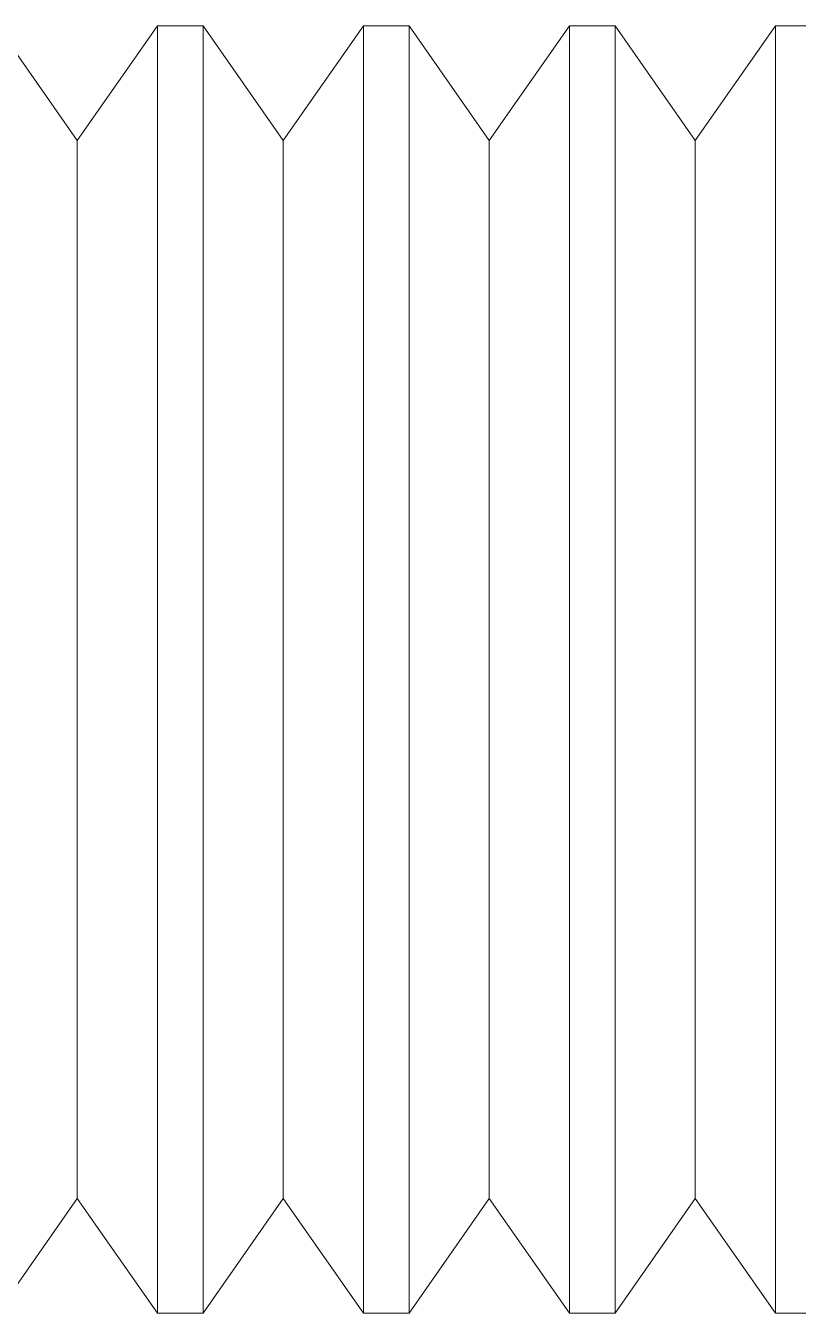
# Model space of a CAD drawing. Header units: millimetres. Extents: x 27500 to 33280, y -10980 to 420.
# Drawn here: x 28978.5 to 28981.5, y -6141.5 to -6136.5 of the extents above; entities that cross this region are included whole.
import ezdxf

# ---------------------------------------------------------------- set-up
doc = ezdxf.new("R2010")
doc.units = ezdxf.units.MM
doc.layers.add('CQEN_DETAIL', color=7, linetype='Continuous', lineweight=5, true_color=0x464d50)
doc.layers.add('LAYOUT_PARAMETERS', color=7, linetype='Continuous', plot=False)
doc.styles.add('LAYOUT_CONTACTOR_ARIAL', font='arial.ttf')
doc.styles.get("Standard").update_dxf_attribs({"font": 'arial.ttf'})

# ---------------------------------------------------------------- blocks, each defined once
blk = doc.blocks.new('SX_DYN_PLASTRON_KIT_G001')
at = {"layer": 'CQEN_DETAIL'}
for p, q in [((-14.0467, 76.055), (-14.3583, 76.5)), ((-14.0467, 76.055), (-13.7351, 76.5)), ((-13.7351, 76.5), (-13.5583, 76.5)), ((-13.2467, 76.055), (-13.5583, 76.5)), ((-13.2467, 76.055), (-12.9351, 76.5)), ((-12.9351, 76.5), (-12.7583, 76.5)), ((-12.4467, 76.055), (-12.7583, 76.5)), ((-12.4467, 76.055), (-12.1351, 76.5)), ((-12.1351, 76.5), (-11.9583, 76.5)), ((-11.6467, 76.055), (-11.9583, 76.5)), ((-11.6467, 76.055), (-11.3351, 76.5)), ((-11.3351, 76.5), (-11.1583, 76.5)), ((-14.0467, 71.945), (-14.3583, 71.5)), ((-14.0467, 71.945), (-13.7351, 71.5)), ((-13.2467, 71.945), (-13.5583, 71.5)), ((-13.2467, 71.945), (-12.9351, 71.5)), ((-12.4467, 71.945), (-12.7583, 71.5)), ((-12.4467, 71.945), (-12.1351, 71.5)), ((-11.6467, 71.945), (-11.9583, 71.5)), ((-11.6467, 71.945), (-11.3351, 71.5)), ((-13.7351, 71.5), (-13.5583, 71.5)), ((-12.9351, 71.5), (-12.7583, 71.5)), ((-12.1351, 71.5), (-11.9583, 71.5)), ((-11.3351, 71.5), (-11.1583, 71.5))]:
    blk.add_line(p, q, dxfattribs=at)
for points in [[(-13.7351, 76.5), (-13.7351, 76.4972), (-13.7351, 76.4945), (-13.7351, 76.4917), (-13.7351, 76.489), (-13.7351, 76.4862), (-13.7351, 76.4819), (-13.7351, 76.4737), (-13.7351, 76.4655), (-13.7351, 76.4573), (-13.7351, 76.4491), (-13.7351, 76.4408), (-13.7351, 76.4296), (-13.7351, 76.416), (-13.7351, 76.4024), (-13.7351, 76.3888), (-13.7351, 76.3752), (-13.7351, 76.3616), (-13.7351, 76.3436), (-13.7351, 76.3248), (-13.7351, 76.3061), (-13.7351, 76.2873), (-13.7351, 76.2685), (-13.7351, 76.249), (-13.7351, 76.2253), (-13.7351, 76.2016), (-13.7351, 76.1778), (-13.7351, 76.1541), (-13.7351, 76.1304), (-13.7351, 76.1046), (-13.7351, 76.0763), (-13.7351, 76.0479), (-13.7351, 76.0195), (-13.7351, 75.9911), (-13.7351, 75.9627), (-13.7351, 75.9312), (-13.7351, 75.8985), (-13.7351, 75.8658), (-13.7351, 75.8332), (-13.7351, 75.8005), (-13.7351, 75.7678), (-13.7351, 75.7312), (-13.7351, 75.6946), (-13.7351, 75.658), (-13.7351, 75.6214), (-13.7351, 75.5849), (-13.7351, 75.5473), (-13.7351, 75.5073), (-13.7351, 75.4673), (-13.7351, 75.4273), (-13.7351, 75.3872), (-13.7351, 75.3472), (-13.7351, 75.3055), (-13.7351, 75.2626), (-13.7351, 75.2197), (-13.7351, 75.1767), (-13.7351, 75.1338), (-13.7351, 75.0908), (-13.7351, 75.0459), (-13.7351, 75.0005), (-13.7351, 74.9552), (-13.7351, 74.9099), (-13.7351, 74.8645), (-13.7351, 74.819), (-13.7351, 74.7718), (-13.7351, 74.7247), (-13.7351, 74.6775), (-13.7351, 74.6304), (-13.7351, 74.5832), (-13.7351, 74.5356), (-13.7351, 74.4872), (-13.7351, 74.4388), (-13.7351, 74.3905), (-13.7351, 74.3421), (-13.7351, 74.2937), (-13.7351, 74.2449), (-13.7351, 74.1959), (-13.7351, 74.147), (-13.7351, 74.098), (-13.7351, 74.049), (-13.7351, 74)], [(-13.5583, 76.5), (-13.5583, 76.4972), (-13.5583, 76.4945), (-13.5583, 76.4917), (-13.5583, 76.489), (-13.5583, 76.4862), (-13.5583, 76.4819), (-13.5583, 76.4737), (-13.5583, 76.4655), (-13.5583, 76.4573), (-13.5583, 76.4491), (-13.5583, 76.4408), (-13.5583, 76.4296), (-13.5583, 76.416), (-13.5583, 76.4024), (-13.5583, 76.3888), (-13.5583, 76.3752), (-13.5583, 76.3616), (-13.5583, 76.3436), (-13.5583, 76.3248), (-13.5583, 76.3061), (-13.5583, 76.2873), (-13.5583, 76.2685), (-13.5583, 76.249), (-13.5583, 76.2253), (-13.5583, 76.2016), (-13.5583, 76.1778), (-13.5583, 76.1541), (-13.5583, 76.1304), (-13.5583, 76.1046), (-13.5583, 76.0763), (-13.5583, 76.0479), (-13.5583, 76.0195), (-13.5583, 75.9911), (-13.5583, 75.9627), (-13.5583, 75.9312), (-13.5583, 75.8985), (-13.5583, 75.8658), (-13.5583, 75.8332), (-13.5583, 75.8005), (-13.5583, 75.7678), (-13.5583, 75.7312), (-13.5583, 75.6946), (-13.5583, 75.658), (-13.5583, 75.6214), (-13.5583, 75.5849), (-13.5583, 75.5473), (-13.5583, 75.5073), (-13.5583, 75.4673), (-13.5583, 75.4273), (-13.5583, 75.3872), (-13.5583, 75.3472), (-13.5583, 75.3055), (-13.5583, 75.2626), (-13.5583, 75.2197), (-13.5583, 75.1767), (-13.5583, 75.1338), (-13.5583, 75.0908), (-13.5583, 75.0459), (-13.5583, 75.0005), (-13.5583, 74.9552), (-13.5583, 74.9099), (-13.5583, 74.8645), (-13.5583, 74.819), (-13.5583, 74.7718), (-13.5583, 74.7247), (-13.5583, 74.6775), (-13.5583, 74.6304), (-13.5583, 74.5832), (-13.5583, 74.5356), (-13.5583, 74.4872), (-13.5583, 74.4388), (-13.5583, 74.3905), (-13.5583, 74.3421), (-13.5583, 74.2937), (-13.5583, 74.2449), (-13.5583, 74.1959), (-13.5583, 74.147), (-13.5583, 74.098), (-13.5583, 74.049), (-13.5583, 74)], [(-12.9351, 76.5), (-12.9351, 76.4972), (-12.9351, 76.4945), (-12.9351, 76.4917), (-12.9351, 76.489), (-12.9351, 76.4862), (-12.9351, 76.4819), (-12.9351, 76.4737), (-12.9351, 76.4655), (-12.9351, 76.4573), (-12.9351, 76.4491), (-12.9351, 76.4408), (-12.9351, 76.4296), (-12.9351, 76.416), (-12.9351, 76.4024), (-12.9351, 76.3888), (-12.9351, 76.3752), (-12.9351, 76.3616), (-12.9351, 76.3436), (-12.9351, 76.3248), (-12.9351, 76.3061), (-12.9351, 76.2873), (-12.9351, 76.2685), (-12.9351, 76.249), (-12.9351, 76.2253), (-12.9351, 76.2016), (-12.9351, 76.1778), (-12.9351, 76.1541), (-12.9351, 76.1304), (-12.9351, 76.1046), (-12.9351, 76.0763), (-12.9351, 76.0479), (-12.9351, 76.0195), (-12.9351, 75.9911), (-12.9351, 75.9627), (-12.9351, 75.9312), (-12.9351, 75.8985), (-12.9351, 75.8658), (-12.9351, 75.8332), (-12.9351, 75.8005), (-12.9351, 75.7678), (-12.9351, 75.7312), (-12.9351, 75.6946), (-12.9351, 75.658), (-12.9351, 75.6214), (-12.9351, 75.5849), (-12.9351, 75.5473), (-12.9351, 75.5073), (-12.9351, 75.4673), (-12.9351, 75.4273), (-12.9351, 75.3872), (-12.9351, 75.3472), (-12.9351, 75.3055), (-12.9351, 75.2626), (-12.9351, 75.2197), (-12.9351, 75.1767), (-12.9351, 75.1338), (-12.9351, 75.0908), (-12.9351, 75.0459), (-12.9351, 75.0005), (-12.9351, 74.9552), (-12.9351, 74.9099), (-12.9351, 74.8645), (-12.9351, 74.819), (-12.9351, 74.7718), (-12.9351, 74.7247), (-12.9351, 74.6775), (-12.9351, 74.6304), (-12.9351, 74.5832), (-12.9351, 74.5356), (-12.9351, 74.4872), (-12.9351, 74.4388), (-12.9351, 74.3905), (-12.9351, 74.3421), (-12.9351, 74.2937), (-12.9351, 74.2449), (-12.9351, 74.1959), (-12.9351, 74.147), (-12.9351, 74.098), (-12.9351, 74.049), (-12.9351, 74)], [(-12.7583, 76.5), (-12.7583, 76.4972), (-12.7583, 76.4945), (-12.7583, 76.4917), (-12.7583, 76.489), (-12.7583, 76.4862), (-12.7583, 76.4819), (-12.7583, 76.4737), (-12.7583, 76.4655), (-12.7583, 76.4573), (-12.7583, 76.4491), (-12.7583, 76.4408), (-12.7583, 76.4296), (-12.7583, 76.416), (-12.7583, 76.4024), (-12.7583, 76.3888), (-12.7583, 76.3752), (-12.7583, 76.3616), (-12.7583, 76.3436), (-12.7583, 76.3248), (-12.7583, 76.3061), (-12.7583, 76.2873), (-12.7583, 76.2685), (-12.7583, 76.249), (-12.7583, 76.2253), (-12.7583, 76.2016), (-12.7583, 76.1778), (-12.7583, 76.1541), (-12.7583, 76.1304), (-12.7583, 76.1046), (-12.7583, 76.0763), (-12.7583, 76.0479), (-12.7583, 76.0195), (-12.7583, 75.9911), (-12.7583, 75.9627), (-12.7583, 75.9312), (-12.7583, 75.8985), (-12.7583, 75.8658), (-12.7583, 75.8332), (-12.7583, 75.8005), (-12.7583, 75.7678), (-12.7583, 75.7312), (-12.7583, 75.6946), (-12.7583, 75.658), (-12.7583, 75.6214), (-12.7583, 75.5849), (-12.7583, 75.5473), (-12.7583, 75.5073), (-12.7583, 75.4673), (-12.7583, 75.4273), (-12.7583, 75.3872), (-12.7583, 75.3472), (-12.7583, 75.3055), (-12.7583, 75.2626), (-12.7583, 75.2197), (-12.7583, 75.1767), (-12.7583, 75.1338), (-12.7583, 75.0908), (-12.7583, 75.0459), (-12.7583, 75.0005), (-12.7583, 74.9552), (-12.7583, 74.9099), (-12.7583, 74.8645), (-12.7583, 74.819), (-12.7583, 74.7718), (-12.7583, 74.7247), (-12.7583, 74.6775), (-12.7583, 74.6304), (-12.7583, 74.5832), (-12.7583, 74.5356), (-12.7583, 74.4872), (-12.7583, 74.4388), (-12.7583, 74.3905), (-12.7583, 74.3421), (-12.7583, 74.2937), (-12.7583, 74.2449), (-12.7583, 74.1959), (-12.7583, 74.147), (-12.7583, 74.098), (-12.7583, 74.049), (-12.7583, 74)], [(-12.1351, 76.5), (-12.1351, 76.4972), (-12.1351, 76.4945), (-12.1351, 76.4917), (-12.1351, 76.489), (-12.1351, 76.4862), (-12.1351, 76.4819), (-12.1351, 76.4737), (-12.1351, 76.4655), (-12.1351, 76.4573), (-12.1351, 76.4491), (-12.1351, 76.4408), (-12.1351, 76.4296), (-12.1351, 76.416), (-12.1351, 76.4024), (-12.1351, 76.3888), (-12.1351, 76.3752), (-12.1351, 76.3616), (-12.1351, 76.3436), (-12.1351, 76.3248), (-12.1351, 76.3061), (-12.1351, 76.2873), (-12.1351, 76.2685), (-12.1351, 76.249), (-12.1351, 76.2253), (-12.1351, 76.2016), (-12.1351, 76.1778), (-12.1351, 76.1541), (-12.1351, 76.1304), (-12.1351, 76.1046), (-12.1351, 76.0763), (-12.1351, 76.0479), (-12.1351, 76.0195), (-12.1351, 75.9911), (-12.1351, 75.9627), (-12.1351, 75.9312), (-12.1351, 75.8985), (-12.1351, 75.8658), (-12.1351, 75.8332), (-12.1351, 75.8005), (-12.1351, 75.7678), (-12.1351, 75.7312), (-12.1351, 75.6946), (-12.1351, 75.658), (-12.1351, 75.6214), (-12.1351, 75.5849), (-12.1351, 75.5473), (-12.1351, 75.5073), (-12.1351, 75.4673), (-12.1351, 75.4273), (-12.1351, 75.3872), (-12.1351, 75.3472), (-12.1351, 75.3055), (-12.1351, 75.2626), (-12.1351, 75.2197), (-12.1351, 75.1767), (-12.1351, 75.1338), (-12.1351, 75.0908), (-12.1351, 75.0459), (-12.1351, 75.0005), (-12.1351, 74.9552), (-12.1351, 74.9099), (-12.1351, 74.8645), (-12.1351, 74.819), (-12.1351, 74.7718), (-12.1351, 74.7247), (-12.1351, 74.6775), (-12.1351, 74.6304), (-12.1351, 74.5832), (-12.1351, 74.5356), (-12.1351, 74.4872), (-12.1351, 74.4388), (-12.1351, 74.3905), (-12.1351, 74.3421), (-12.1351, 74.2937), (-12.1351, 74.2449), (-12.1351, 74.1959), (-12.1351, 74.147), (-12.1351, 74.098), (-12.1351, 74.049), (-12.1351, 74)], [(-11.9583, 76.5), (-11.9583, 76.4972), (-11.9583, 76.4945), (-11.9583, 76.4917), (-11.9583, 76.489), (-11.9583, 76.4862), (-11.9583, 76.4819), (-11.9583, 76.4737), (-11.9583, 76.4655), (-11.9583, 76.4573), (-11.9583, 76.4491), (-11.9583, 76.4408), (-11.9583, 76.4296), (-11.9583, 76.416), (-11.9583, 76.4024), (-11.9583, 76.3888), (-11.9583, 76.3752), (-11.9583, 76.3616), (-11.9583, 76.3436), (-11.9583, 76.3248), (-11.9583, 76.3061), (-11.9583, 76.2873), (-11.9583, 76.2685), (-11.9583, 76.249), (-11.9583, 76.2253), (-11.9583, 76.2016), (-11.9583, 76.1778), (-11.9583, 76.1541), (-11.9583, 76.1304), (-11.9583, 76.1046), (-11.9583, 76.0763), (-11.9583, 76.0479), (-11.9583, 76.0195), (-11.9583, 75.9911), (-11.9583, 75.9627), (-11.9583, 75.9312), (-11.9583, 75.8985), (-11.9583, 75.8658), (-11.9583, 75.8332), (-11.9583, 75.8005), (-11.9583, 75.7678), (-11.9583, 75.7312), (-11.9583, 75.6946), (-11.9583, 75.658), (-11.9583, 75.6214), (-11.9583, 75.5849), (-11.9583, 75.5473), (-11.9583, 75.5073), (-11.9583, 75.4673), (-11.9583, 75.4273), (-11.9583, 75.3872), (-11.9583, 75.3472), (-11.9583, 75.3055), (-11.9583, 75.2626), (-11.9583, 75.2197), (-11.9583, 75.1767), (-11.9583, 75.1338), (-11.9583, 75.0908), (-11.9583, 75.0459), (-11.9583, 75.0005), (-11.9583, 74.9552), (-11.9583, 74.9099), (-11.9583, 74.8645), (-11.9583, 74.819), (-11.9583, 74.7718), (-11.9583, 74.7247), (-11.9583, 74.6775), (-11.9583, 74.6304), (-11.9583, 74.5832), (-11.9583, 74.5356), (-11.9583, 74.4872), (-11.9583, 74.4388), (-11.9583, 74.3905), (-11.9583, 74.3421), (-11.9583, 74.2937), (-11.9583, 74.2449), (-11.9583, 74.1959), (-11.9583, 74.147), (-11.9583, 74.098), (-11.9583, 74.049), (-11.9583, 74)], [(-11.3351, 76.5), (-11.3351, 76.4972), (-11.3351, 76.4945), (-11.3351, 76.4917), (-11.3351, 76.489), (-11.3351, 76.4862), (-11.3351, 76.4819), (-11.3351, 76.4737), (-11.3351, 76.4655), (-11.3351, 76.4573), (-11.3351, 76.4491), (-11.3351, 76.4408), (-11.3351, 76.4296), (-11.3351, 76.416), (-11.3351, 76.4024), (-11.3351, 76.3888), (-11.3351, 76.3752), (-11.3351, 76.3616), (-11.3351, 76.3436), (-11.3351, 76.3248), (-11.3351, 76.3061), (-11.3351, 76.2873), (-11.3351, 76.2685), (-11.3351, 76.249), (-11.3351, 76.2253), (-11.3351, 76.2016), (-11.3351, 76.1778), (-11.3351, 76.1541), (-11.3351, 76.1304), (-11.3351, 76.1046), (-11.3351, 76.0763), (-11.3351, 76.0479), (-11.3351, 76.0195), (-11.3351, 75.9911), (-11.3351, 75.9627), (-11.3351, 75.9312), (-11.3351, 75.8985), (-11.3351, 75.8658), (-11.3351, 75.8332), (-11.3351, 75.8005), (-11.3351, 75.7678), (-11.3351, 75.7312), (-11.3351, 75.6946), (-11.3351, 75.658), (-11.3351, 75.6214), (-11.3351, 75.5849), (-11.3351, 75.5473), (-11.3351, 75.5073), (-11.3351, 75.4673), (-11.3351, 75.4273), (-11.3351, 75.3872), (-11.3351, 75.3472), (-11.3351, 75.3055), (-11.3351, 75.2626), (-11.3351, 75.2197), (-11.3351, 75.1767), (-11.3351, 75.1338), (-11.3351, 75.0908), (-11.3351, 75.0459), (-11.3351, 75.0005), (-11.3351, 74.9552), (-11.3351, 74.9099), (-11.3351, 74.8645), (-11.3351, 74.819), (-11.3351, 74.7718), (-11.3351, 74.7247), (-11.3351, 74.6775), (-11.3351, 74.6304), (-11.3351, 74.5832), (-11.3351, 74.5356), (-11.3351, 74.4872), (-11.3351, 74.4388), (-11.3351, 74.3905), (-11.3351, 74.3421), (-11.3351, 74.2937), (-11.3351, 74.2449), (-11.3351, 74.1959), (-11.3351, 74.147), (-11.3351, 74.098), (-11.3351, 74.049), (-11.3351, 74)], [(-14.0467, 76.055), (-14.0467, 76.046), (-14.0467, 76.037), (-14.0467, 76.028), (-14.0467, 76.0189), (-14.0467, 76.0099), (-14.0467, 75.9959), (-14.0467, 75.9693), (-14.0467, 75.9427), (-14.0467, 75.9161), (-14.0467, 75.8895), (-14.0467, 75.8629), (-14.0467, 75.827), (-14.0467, 75.7842), (-14.0467, 75.7413), (-14.0467, 75.6985), (-14.0467, 75.6556), (-14.0467, 75.6128), (-14.0467, 75.5579), (-14.0467, 75.5009), (-14.0467, 75.444), (-14.0467, 75.387), (-14.0467, 75.3301), (-14.0467, 75.2715), (-14.0467, 75.2033), (-14.0467, 75.1352), (-14.0467, 75.067), (-14.0467, 74.9988), (-14.0467, 74.9306), (-14.0467, 74.8591), (-14.0467, 74.783), (-14.0467, 74.707), (-14.0467, 74.631), (-14.0467, 74.555), (-14.0467, 74.479), (-14.0467, 74.4001), (-14.0467, 74.3201), (-14.0467, 74.2401), (-14.0467, 74.16), (-14.0467, 74.08), (-14.0467, 74), (-14.0467, 73.92), (-14.0467, 73.84), (-14.0467, 73.7599), (-14.0467, 73.6799), (-14.0467, 73.5999), (-14.0467, 73.521), (-14.0467, 73.445), (-14.0467, 73.369), (-14.0467, 73.293), (-14.0467, 73.217), (-14.0467, 73.1409), (-14.0467, 73.0694), (-14.0467, 73.0012), (-14.0467, 72.933), (-14.0467, 72.8648), (-14.0467, 72.7967), (-14.0467, 72.7285), (-14.0467, 72.6699), (-14.0467, 72.613), (-14.0467, 72.556), (-14.0467, 72.4991), (-14.0467, 72.4421), (-14.0467, 72.3872), (-14.0467, 72.3444), (-14.0467, 72.3015), (-14.0467, 72.2587), (-14.0467, 72.2158), (-14.0467, 72.173), (-14.0467, 72.1371), (-14.0467, 72.1105), (-14.0467, 72.0839), (-14.0467, 72.0573), (-14.0467, 72.0307), (-14.0467, 72.0041), (-14.0467, 71.9901), (-14.0467, 71.9811), (-14.0467, 71.972), (-14.0467, 71.963), (-14.0467, 71.954), (-14.0467, 71.945)], [(-13.2467, 76.055), (-13.2467, 76.046), (-13.2467, 76.037), (-13.2467, 76.028), (-13.2467, 76.0189), (-13.2467, 76.0099), (-13.2467, 75.9959), (-13.2467, 75.9693), (-13.2467, 75.9427), (-13.2467, 75.9161), (-13.2467, 75.8895), (-13.2467, 75.8629), (-13.2467, 75.827), (-13.2467, 75.7842), (-13.2467, 75.7413), (-13.2467, 75.6985), (-13.2467, 75.6556), (-13.2467, 75.6128), (-13.2467, 75.5579), (-13.2467, 75.5009), (-13.2467, 75.444), (-13.2467, 75.387), (-13.2467, 75.3301), (-13.2467, 75.2715), (-13.2467, 75.2033), (-13.2467, 75.1352), (-13.2467, 75.067), (-13.2467, 74.9988), (-13.2467, 74.9306), (-13.2467, 74.8591), (-13.2467, 74.783), (-13.2467, 74.707), (-13.2467, 74.631), (-13.2467, 74.555), (-13.2467, 74.479), (-13.2467, 74.4001), (-13.2467, 74.3201), (-13.2467, 74.2401), (-13.2467, 74.16), (-13.2467, 74.08), (-13.2467, 74), (-13.2467, 73.92), (-13.2467, 73.84), (-13.2467, 73.7599), (-13.2467, 73.6799), (-13.2467, 73.5999), (-13.2467, 73.521), (-13.2467, 73.445), (-13.2467, 73.369), (-13.2467, 73.293), (-13.2467, 73.217), (-13.2467, 73.1409), (-13.2467, 73.0694), (-13.2467, 73.0012), (-13.2467, 72.933), (-13.2467, 72.8648), (-13.2467, 72.7967), (-13.2467, 72.7285), (-13.2467, 72.6699), (-13.2467, 72.613), (-13.2467, 72.556), (-13.2467, 72.4991), (-13.2467, 72.4421), (-13.2467, 72.3872), (-13.2467, 72.3444), (-13.2467, 72.3015), (-13.2467, 72.2587), (-13.2467, 72.2158), (-13.2467, 72.173), (-13.2467, 72.1371), (-13.2467, 72.1105), (-13.2467, 72.0839), (-13.2467, 72.0573), (-13.2467, 72.0307), (-13.2467, 72.0041), (-13.2467, 71.9901), (-13.2467, 71.9811), (-13.2467, 71.972), (-13.2467, 71.963), (-13.2467, 71.954), (-13.2467, 71.945)], [(-12.4467, 76.055), (-12.4467, 76.046), (-12.4467, 76.037), (-12.4467, 76.028), (-12.4467, 76.0189), (-12.4467, 76.0099), (-12.4467, 75.9959), (-12.4467, 75.9693), (-12.4467, 75.9427), (-12.4467, 75.9161), (-12.4467, 75.8895), (-12.4467, 75.8629), (-12.4467, 75.827), (-12.4467, 75.7842), (-12.4467, 75.7413), (-12.4467, 75.6985), (-12.4467, 75.6556), (-12.4467, 75.6128), (-12.4467, 75.5579), (-12.4467, 75.5009), (-12.4467, 75.444), (-12.4467, 75.387), (-12.4467, 75.3301), (-12.4467, 75.2715), (-12.4467, 75.2033), (-12.4467, 75.1352), (-12.4467, 75.067), (-12.4467, 74.9988), (-12.4467, 74.9306), (-12.4467, 74.8591), (-12.4467, 74.783), (-12.4467, 74.707), (-12.4467, 74.631), (-12.4467, 74.555), (-12.4467, 74.479), (-12.4467, 74.4001), (-12.4467, 74.3201), (-12.4467, 74.2401), (-12.4467, 74.16), (-12.4467, 74.08), (-12.4467, 74), (-12.4467, 73.92), (-12.4467, 73.84), (-12.4467, 73.7599), (-12.4467, 73.6799), (-12.4467, 73.5999), (-12.4467, 73.521), (-12.4467, 73.445), (-12.4467, 73.369), (-12.4467, 73.293), (-12.4467, 73.217), (-12.4467, 73.1409), (-12.4467, 73.0694), (-12.4467, 73.0012), (-12.4467, 72.933), (-12.4467, 72.8648), (-12.4467, 72.7967), (-12.4467, 72.7285), (-12.4467, 72.6699), (-12.4467, 72.613), (-12.4467, 72.556), (-12.4467, 72.4991), (-12.4467, 72.4421), (-12.4467, 72.3872), (-12.4467, 72.3444), (-12.4467, 72.3015), (-12.4467, 72.2587), (-12.4467, 72.2158), (-12.4467, 72.173), (-12.4467, 72.1371), (-12.4467, 72.1105), (-12.4467, 72.0839), (-12.4467, 72.0573), (-12.4467, 72.0307), (-12.4467, 72.0041), (-12.4467, 71.9901), (-12.4467, 71.9811), (-12.4467, 71.972), (-12.4467, 71.963), (-12.4467, 71.954), (-12.4467, 71.945)], [(-11.6467, 76.055), (-11.6467, 76.046), (-11.6467, 76.037), (-11.6467, 76.028), (-11.6467, 76.0189), (-11.6467, 76.0099), (-11.6467, 75.9959), (-11.6467, 75.9693), (-11.6467, 75.9427), (-11.6467, 75.9161), (-11.6467, 75.8895), (-11.6467, 75.8629), (-11.6467, 75.827), (-11.6467, 75.7842), (-11.6467, 75.7413), (-11.6467, 75.6985), (-11.6467, 75.6556), (-11.6467, 75.6128), (-11.6467, 75.5579), (-11.6467, 75.5009), (-11.6467, 75.444), (-11.6467, 75.387), (-11.6467, 75.3301), (-11.6467, 75.2715), (-11.6467, 75.2033), (-11.6467, 75.1352), (-11.6467, 75.067), (-11.6467, 74.9988), (-11.6467, 74.9306), (-11.6467, 74.8591), (-11.6467, 74.783), (-11.6467, 74.707), (-11.6467, 74.631), (-11.6467, 74.555), (-11.6467, 74.479), (-11.6467, 74.4001), (-11.6467, 74.3201), (-11.6467, 74.2401), (-11.6467, 74.16), (-11.6467, 74.08), (-11.6467, 74), (-11.6467, 73.92), (-11.6467, 73.84), (-11.6467, 73.7599), (-11.6467, 73.6799), (-11.6467, 73.5999), (-11.6467, 73.521), (-11.6467, 73.445), (-11.6467, 73.369), (-11.6467, 73.293), (-11.6467, 73.217), (-11.6467, 73.1409), (-11.6467, 73.0694), (-11.6467, 73.0012), (-11.6467, 72.933), (-11.6467, 72.8648), (-11.6467, 72.7967), (-11.6467, 72.7285), (-11.6467, 72.6699), (-11.6467, 72.613), (-11.6467, 72.556), (-11.6467, 72.4991), (-11.6467, 72.4421), (-11.6467, 72.3872), (-11.6467, 72.3444), (-11.6467, 72.3015), (-11.6467, 72.2587), (-11.6467, 72.2158), (-11.6467, 72.173), (-11.6467, 72.1371), (-11.6467, 72.1105), (-11.6467, 72.0839), (-11.6467, 72.0573), (-11.6467, 72.0307), (-11.6467, 72.0041), (-11.6467, 71.9901), (-11.6467, 71.9811), (-11.6467, 71.972), (-11.6467, 71.963), (-11.6467, 71.954), (-11.6467, 71.945)], [(-13.7351, 74), (-13.7351, 73.951), (-13.7351, 73.902), (-13.7351, 73.853), (-13.7351, 73.8041), (-13.7351, 73.7551), (-13.7351, 73.7063), (-13.7351, 73.6579), (-13.7351, 73.6095), (-13.7351, 73.5612), (-13.7351, 73.5128), (-13.7351, 73.4644), (-13.7351, 73.4168), (-13.7351, 73.3696), (-13.7351, 73.3225), (-13.7351, 73.2753), (-13.7351, 73.2282), (-13.7351, 73.181), (-13.7351, 73.1355), (-13.7351, 73.0901), (-13.7351, 73.0448), (-13.7351, 72.9995), (-13.7351, 72.9541), (-13.7351, 72.9092), (-13.7351, 72.8662), (-13.7351, 72.8233), (-13.7351, 72.7803), (-13.7351, 72.7374), (-13.7351, 72.6945), (-13.7351, 72.6528), (-13.7351, 72.6128), (-13.7351, 72.5727), (-13.7351, 72.5327), (-13.7351, 72.4927), (-13.7351, 72.4527), (-13.7351, 72.4151), (-13.7351, 72.3786), (-13.7351, 72.342), (-13.7351, 72.3054), (-13.7351, 72.2688), (-13.7351, 72.2322), (-13.7351, 72.1995), (-13.7351, 72.1668), (-13.7351, 72.1342), (-13.7351, 72.1015), (-13.7351, 72.0688), (-13.7351, 72.0373), (-13.7351, 72.0089), (-13.7351, 71.9805), (-13.7351, 71.9521), (-13.7351, 71.9237), (-13.7351, 71.8954), (-13.7351, 71.8696), (-13.7351, 71.8459), (-13.7351, 71.8222), (-13.7351, 71.7984), (-13.7351, 71.7747), (-13.7351, 71.751), (-13.7351, 71.7315), (-13.7351, 71.7127), (-13.7351, 71.6939), (-13.7351, 71.6752), (-13.7351, 71.6564), (-13.7351, 71.6384), (-13.7351, 71.6248), (-13.7351, 71.6112), (-13.7351, 71.5976), (-13.7351, 71.584), (-13.7351, 71.5704), (-13.7351, 71.5592), (-13.7351, 71.5509), (-13.7351, 71.5427), (-13.7351, 71.5345), (-13.7351, 71.5263), (-13.7351, 71.5181), (-13.7351, 71.5138), (-13.7351, 71.511), (-13.7351, 71.5083), (-13.7351, 71.5055), (-13.7351, 71.5028), (-13.7351, 71.5)], [(-13.5583, 74), (-13.5583, 73.951), (-13.5583, 73.902), (-13.5583, 73.853), (-13.5583, 73.8041), (-13.5583, 73.7551), (-13.5583, 73.7063), (-13.5583, 73.6579), (-13.5583, 73.6095), (-13.5583, 73.5612), (-13.5583, 73.5128), (-13.5583, 73.4644), (-13.5583, 73.4168), (-13.5583, 73.3696), (-13.5583, 73.3225), (-13.5583, 73.2753), (-13.5583, 73.2282), (-13.5583, 73.181), (-13.5583, 73.1355), (-13.5583, 73.0901), (-13.5583, 73.0448), (-13.5583, 72.9995), (-13.5583, 72.9541), (-13.5583, 72.9092), (-13.5583, 72.8662), (-13.5583, 72.8233), (-13.5583, 72.7803), (-13.5583, 72.7374), (-13.5583, 72.6945), (-13.5583, 72.6528), (-13.5583, 72.6128), (-13.5583, 72.5727), (-13.5583, 72.5327), (-13.5583, 72.4927), (-13.5583, 72.4527), (-13.5583, 72.4151), (-13.5583, 72.3786), (-13.5583, 72.342), (-13.5583, 72.3054), (-13.5583, 72.2688), (-13.5583, 72.2322), (-13.5583, 72.1995), (-13.5583, 72.1668), (-13.5583, 72.1342), (-13.5583, 72.1015), (-13.5583, 72.0688), (-13.5583, 72.0373), (-13.5583, 72.0089), (-13.5583, 71.9805), (-13.5583, 71.9521), (-13.5583, 71.9237), (-13.5583, 71.8954), (-13.5583, 71.8696), (-13.5583, 71.8459), (-13.5583, 71.8222), (-13.5583, 71.7984), (-13.5583, 71.7747), (-13.5583, 71.751), (-13.5583, 71.7315), (-13.5583, 71.7127), (-13.5583, 71.6939), (-13.5583, 71.6752), (-13.5583, 71.6564), (-13.5583, 71.6384), (-13.5583, 71.6248), (-13.5583, 71.6112), (-13.5583, 71.5976), (-13.5583, 71.584), (-13.5583, 71.5704), (-13.5583, 71.5592), (-13.5583, 71.5509), (-13.5583, 71.5427), (-13.5583, 71.5345), (-13.5583, 71.5263), (-13.5583, 71.5181), (-13.5583, 71.5138), (-13.5583, 71.511), (-13.5583, 71.5083), (-13.5583, 71.5055), (-13.5583, 71.5028), (-13.5583, 71.5)], [(-12.9351, 74), (-12.9351, 73.951), (-12.9351, 73.902), (-12.9351, 73.853), (-12.9351, 73.8041), (-12.9351, 73.7551), (-12.9351, 73.7063), (-12.9351, 73.6579), (-12.9351, 73.6095), (-12.9351, 73.5612), (-12.9351, 73.5128), (-12.9351, 73.4644), (-12.9351, 73.4168), (-12.9351, 73.3696), (-12.9351, 73.3225), (-12.9351, 73.2753), (-12.9351, 73.2282), (-12.9351, 73.181), (-12.9351, 73.1355), (-12.9351, 73.0901), (-12.9351, 73.0448), (-12.9351, 72.9995), (-12.9351, 72.9541), (-12.9351, 72.9092), (-12.9351, 72.8662), (-12.9351, 72.8233), (-12.9351, 72.7803), (-12.9351, 72.7374), (-12.9351, 72.6945), (-12.9351, 72.6528), (-12.9351, 72.6128), (-12.9351, 72.5727), (-12.9351, 72.5327), (-12.9351, 72.4927), (-12.9351, 72.4527), (-12.9351, 72.4151), (-12.9351, 72.3786), (-12.9351, 72.342), (-12.9351, 72.3054), (-12.9351, 72.2688), (-12.9351, 72.2322), (-12.9351, 72.1995), (-12.9351, 72.1668), (-12.9351, 72.1342), (-12.9351, 72.1015), (-12.9351, 72.0688), (-12.9351, 72.0373), (-12.9351, 72.0089), (-12.9351, 71.9805), (-12.9351, 71.9521), (-12.9351, 71.9237), (-12.9351, 71.8954), (-12.9351, 71.8696), (-12.9351, 71.8459), (-12.9351, 71.8222), (-12.9351, 71.7984), (-12.9351, 71.7747), (-12.9351, 71.751), (-12.9351, 71.7315), (-12.9351, 71.7127), (-12.9351, 71.6939), (-12.9351, 71.6752), (-12.9351, 71.6564), (-12.9351, 71.6384), (-12.9351, 71.6248), (-12.9351, 71.6112), (-12.9351, 71.5976), (-12.9351, 71.584), (-12.9351, 71.5704), (-12.9351, 71.5592), (-12.9351, 71.5509), (-12.9351, 71.5427), (-12.9351, 71.5345), (-12.9351, 71.5263), (-12.9351, 71.5181), (-12.9351, 71.5138), (-12.9351, 71.511), (-12.9351, 71.5083), (-12.9351, 71.5055), (-12.9351, 71.5028), (-12.9351, 71.5)], [(-12.7583, 74), (-12.7583, 73.951), (-12.7583, 73.902), (-12.7583, 73.853), (-12.7583, 73.8041), (-12.7583, 73.7551), (-12.7583, 73.7063), (-12.7583, 73.6579), (-12.7583, 73.6095), (-12.7583, 73.5612), (-12.7583, 73.5128), (-12.7583, 73.4644), (-12.7583, 73.4168), (-12.7583, 73.3696), (-12.7583, 73.3225), (-12.7583, 73.2753), (-12.7583, 73.2282), (-12.7583, 73.181), (-12.7583, 73.1355), (-12.7583, 73.0901), (-12.7583, 73.0448), (-12.7583, 72.9995), (-12.7583, 72.9541), (-12.7583, 72.9092), (-12.7583, 72.8662), (-12.7583, 72.8233), (-12.7583, 72.7803), (-12.7583, 72.7374), (-12.7583, 72.6945), (-12.7583, 72.6528), (-12.7583, 72.6128), (-12.7583, 72.5727), (-12.7583, 72.5327), (-12.7583, 72.4927), (-12.7583, 72.4527), (-12.7583, 72.4151), (-12.7583, 72.3786), (-12.7583, 72.342), (-12.7583, 72.3054), (-12.7583, 72.2688), (-12.7583, 72.2322), (-12.7583, 72.1995), (-12.7583, 72.1668), (-12.7583, 72.1342), (-12.7583, 72.1015), (-12.7583, 72.0688), (-12.7583, 72.0373), (-12.7583, 72.0089), (-12.7583, 71.9805), (-12.7583, 71.9521), (-12.7583, 71.9237), (-12.7583, 71.8954), (-12.7583, 71.8696), (-12.7583, 71.8459), (-12.7583, 71.8222), (-12.7583, 71.7984), (-12.7583, 71.7747), (-12.7583, 71.751), (-12.7583, 71.7315), (-12.7583, 71.7127), (-12.7583, 71.6939), (-12.7583, 71.6752), (-12.7583, 71.6564), (-12.7583, 71.6384), (-12.7583, 71.6248), (-12.7583, 71.6112), (-12.7583, 71.5976), (-12.7583, 71.584), (-12.7583, 71.5704), (-12.7583, 71.5592), (-12.7583, 71.5509), (-12.7583, 71.5427), (-12.7583, 71.5345), (-12.7583, 71.5263), (-12.7583, 71.5181), (-12.7583, 71.5138), (-12.7583, 71.511), (-12.7583, 71.5083), (-12.7583, 71.5055), (-12.7583, 71.5028), (-12.7583, 71.5)], [(-12.1351, 74), (-12.1351, 73.951), (-12.1351, 73.902), (-12.1351, 73.853), (-12.1351, 73.8041), (-12.1351, 73.7551), (-12.1351, 73.7063), (-12.1351, 73.6579), (-12.1351, 73.6095), (-12.1351, 73.5612), (-12.1351, 73.5128), (-12.1351, 73.4644), (-12.1351, 73.4168), (-12.1351, 73.3696), (-12.1351, 73.3225), (-12.1351, 73.2753), (-12.1351, 73.2282), (-12.1351, 73.181), (-12.1351, 73.1355), (-12.1351, 73.0901), (-12.1351, 73.0448), (-12.1351, 72.9995), (-12.1351, 72.9541), (-12.1351, 72.9092), (-12.1351, 72.8662), (-12.1351, 72.8233), (-12.1351, 72.7803), (-12.1351, 72.7374), (-12.1351, 72.6945), (-12.1351, 72.6528), (-12.1351, 72.6128), (-12.1351, 72.5727), (-12.1351, 72.5327), (-12.1351, 72.4927), (-12.1351, 72.4527), (-12.1351, 72.4151), (-12.1351, 72.3786), (-12.1351, 72.342), (-12.1351, 72.3054), (-12.1351, 72.2688), (-12.1351, 72.2322), (-12.1351, 72.1995), (-12.1351, 72.1668), (-12.1351, 72.1342), (-12.1351, 72.1015), (-12.1351, 72.0688), (-12.1351, 72.0373), (-12.1351, 72.0089), (-12.1351, 71.9805), (-12.1351, 71.9521), (-12.1351, 71.9237), (-12.1351, 71.8954), (-12.1351, 71.8696), (-12.1351, 71.8459), (-12.1351, 71.8222), (-12.1351, 71.7984), (-12.1351, 71.7747), (-12.1351, 71.751), (-12.1351, 71.7315), (-12.1351, 71.7127), (-12.1351, 71.6939), (-12.1351, 71.6752), (-12.1351, 71.6564), (-12.1351, 71.6384), (-12.1351, 71.6248), (-12.1351, 71.6112), (-12.1351, 71.5976), (-12.1351, 71.584), (-12.1351, 71.5704), (-12.1351, 71.5592), (-12.1351, 71.5509), (-12.1351, 71.5427), (-12.1351, 71.5345), (-12.1351, 71.5263), (-12.1351, 71.5181), (-12.1351, 71.5138), (-12.1351, 71.511), (-12.1351, 71.5083), (-12.1351, 71.5055), (-12.1351, 71.5028), (-12.1351, 71.5)], [(-11.9583, 74), (-11.9583, 73.951), (-11.9583, 73.902), (-11.9583, 73.853), (-11.9583, 73.8041), (-11.9583, 73.7551), (-11.9583, 73.7063), (-11.9583, 73.6579), (-11.9583, 73.6095), (-11.9583, 73.5612), (-11.9583, 73.5128), (-11.9583, 73.4644), (-11.9583, 73.4168), (-11.9583, 73.3696), (-11.9583, 73.3225), (-11.9583, 73.2753), (-11.9583, 73.2282), (-11.9583, 73.181), (-11.9583, 73.1355), (-11.9583, 73.0901), (-11.9583, 73.0448), (-11.9583, 72.9995), (-11.9583, 72.9541), (-11.9583, 72.9092), (-11.9583, 72.8662), (-11.9583, 72.8233), (-11.9583, 72.7803), (-11.9583, 72.7374), (-11.9583, 72.6945), (-11.9583, 72.6528), (-11.9583, 72.6128), (-11.9583, 72.5727), (-11.9583, 72.5327), (-11.9583, 72.4927), (-11.9583, 72.4527), (-11.9583, 72.4151), (-11.9583, 72.3786), (-11.9583, 72.342), (-11.9583, 72.3054), (-11.9583, 72.2688), (-11.9583, 72.2322), (-11.9583, 72.1995), (-11.9583, 72.1668), (-11.9583, 72.1342), (-11.9583, 72.1015), (-11.9583, 72.0688), (-11.9583, 72.0373), (-11.9583, 72.0089), (-11.9583, 71.9805), (-11.9583, 71.9521), (-11.9583, 71.9237), (-11.9583, 71.8954), (-11.9583, 71.8696), (-11.9583, 71.8459), (-11.9583, 71.8222), (-11.9583, 71.7984), (-11.9583, 71.7747), (-11.9583, 71.751), (-11.9583, 71.7315), (-11.9583, 71.7127), (-11.9583, 71.6939), (-11.9583, 71.6752), (-11.9583, 71.6564), (-11.9583, 71.6384), (-11.9583, 71.6248), (-11.9583, 71.6112), (-11.9583, 71.5976), (-11.9583, 71.584), (-11.9583, 71.5704), (-11.9583, 71.5592), (-11.9583, 71.5509), (-11.9583, 71.5427), (-11.9583, 71.5345), (-11.9583, 71.5263), (-11.9583, 71.5181), (-11.9583, 71.5138), (-11.9583, 71.511), (-11.9583, 71.5083), (-11.9583, 71.5055), (-11.9583, 71.5028), (-11.9583, 71.5)], [(-11.3351, 74), (-11.3351, 73.951), (-11.3351, 73.902), (-11.3351, 73.853), (-11.3351, 73.8041), (-11.3351, 73.7551), (-11.3351, 73.7063), (-11.3351, 73.6579), (-11.3351, 73.6095), (-11.3351, 73.5612), (-11.3351, 73.5128), (-11.3351, 73.4644), (-11.3351, 73.4168), (-11.3351, 73.3696), (-11.3351, 73.3225), (-11.3351, 73.2753), (-11.3351, 73.2282), (-11.3351, 73.181), (-11.3351, 73.1355), (-11.3351, 73.0901), (-11.3351, 73.0448), (-11.3351, 72.9995), (-11.3351, 72.9541), (-11.3351, 72.9092), (-11.3351, 72.8662), (-11.3351, 72.8233), (-11.3351, 72.7803), (-11.3351, 72.7374), (-11.3351, 72.6945), (-11.3351, 72.6528), (-11.3351, 72.6128), (-11.3351, 72.5727), (-11.3351, 72.5327), (-11.3351, 72.4927), (-11.3351, 72.4527), (-11.3351, 72.4151), (-11.3351, 72.3786), (-11.3351, 72.342), (-11.3351, 72.3054), (-11.3351, 72.2688), (-11.3351, 72.2322), (-11.3351, 72.1995), (-11.3351, 72.1668), (-11.3351, 72.1342), (-11.3351, 72.1015), (-11.3351, 72.0688), (-11.3351, 72.0373), (-11.3351, 72.0089), (-11.3351, 71.9805), (-11.3351, 71.9521), (-11.3351, 71.9237), (-11.3351, 71.8954), (-11.3351, 71.8696), (-11.3351, 71.8459), (-11.3351, 71.8222), (-11.3351, 71.7984), (-11.3351, 71.7747), (-11.3351, 71.751), (-11.3351, 71.7315), (-11.3351, 71.7127), (-11.3351, 71.6939), (-11.3351, 71.6752), (-11.3351, 71.6564), (-11.3351, 71.6384), (-11.3351, 71.6248), (-11.3351, 71.6112), (-11.3351, 71.5976), (-11.3351, 71.584), (-11.3351, 71.5704), (-11.3351, 71.5592), (-11.3351, 71.5509), (-11.3351, 71.5427), (-11.3351, 71.5345), (-11.3351, 71.5263), (-11.3351, 71.5181), (-11.3351, 71.5138), (-11.3351, 71.511), (-11.3351, 71.5083), (-11.3351, 71.5055), (-11.3351, 71.5028), (-11.3351, 71.5)]]:
    blk.add_lwpolyline(points, dxfattribs=at)
blk = doc.blocks.new('*U497')
blk.add_blockref('SX_DYN_PLASTRON_KIT_G001', (0, 0))
at = {"flags": 1}
for tag in ['WIDTH_MM', 'SOURCE_BLOCK', 'MODEL', 'HEIGHT_MM']:
    blk.add_attdef(tag, (0, 0), '', height=1, dxfattribs=at)
at = {"layer": 'LAYOUT_PARAMETERS', "style": 'LAYOUT_CONTACTOR_ARIAL', "flags": 1}
for tag in ['ARTICLE', 'APERTURE_HEIGHT_MM', 'APERTURE_WIDTH_MM', 'VIEW', 'SOURCE', 'CABINET_SECTION_WIDTH_MM', 'ROW_PITCH_MM', 'PLASTRON_WIDTH_MM', 'PLASTRON_HEIGHT_MM', 'ROWS', 'NOTE', 'MODULES_PER_ROW']:
    blk.add_attdef(tag, (0, 0), '', height=1.7, dxfattribs=at)

msp = doc.modelspace()

# ---------------------------------------------------------------- block references
msp.add_blockref('*U497', (28992.75, -6213))

doc.saveas('drawing.dxf')
